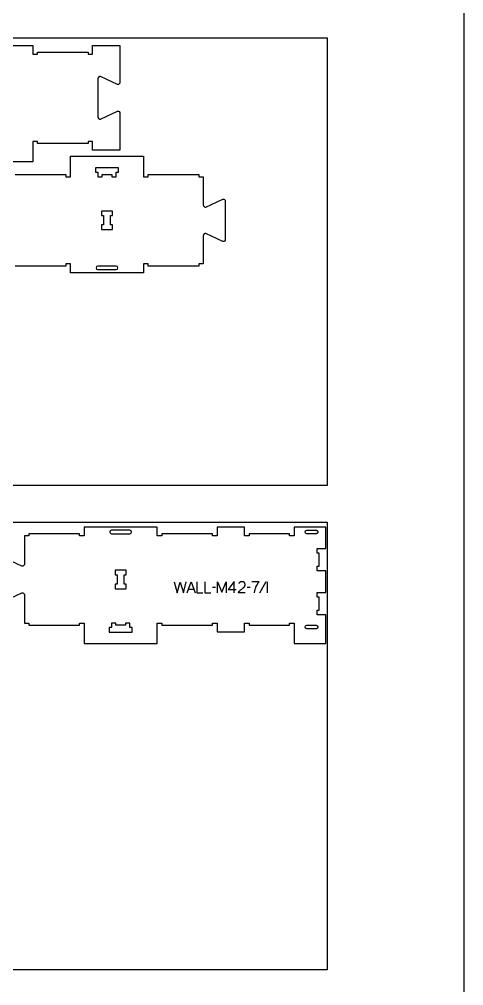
# Model space of a CAD drawing. Extents: x -1151 to 2032, y -27186 to -19593.
# Drawn here: x 821 to 2032, y -25520 to -22887 of the extents above; entities that cross this region are included whole.
import ezdxf

# ---------------------------------------------------------------- set-up
doc = ezdxf.new("R2010")
doc.units = 0
for name, color, linetype in [('0_SHEET_SPRUCEPLY_2440X122', 1, 'CONTINUOUS'), ('1_ANYTOOL_1MMDEEP_LABELS_S', 2, 'CONTINUOUS'), ('3_ANYTOOL_CUTTHROUGH_INSID', 4, 'CONTINUOUS'), ('4_ANYTOOL_CUTTHROUGH_OUTSI', 5, 'CONTINUOUS'), ('DONOTCUT', 18, 'CONTINUOUS')]:
    doc.layers.add(name, color=color, linetype=linetype)

msp = doc.modelspace()

# ---------------------------------------------------------------- linework, layer by layer
at = {"layer": '0_SHEET_SPRUCEPLY_2440X122'}
for points in [[(1660.5, -22936.7), (1660.5, -24156.7), (-779.5, -24156.7), (-779.5, -22936.7)], [(1660.5, -24256.7), (1660.5, -25476.7), (-779.5, -25476.7), (-779.5, -24256.7)]]:
    msp.add_lwpolyline(points, close=True, dxfattribs=at)
at = {"layer": '1_ANYTOOL_1MMDEEP_LABELS_S'}
for points in [[(1243.6, -24419), (1251.3, -24449), (1259.8, -24419.9), (1268.3, -24449), (1275.8, -24419)], [(1278.3, -24449), (1289.2, -24419), (1300.3, -24449)], [(1304.6, -24419), (1304.6, -24449), (1321.7, -24449)], [(1326.4, -24419), (1326.4, -24449), (1343.5, -24449)], [(1361.3, -24449), (1361.3, -24419), (1373.3, -24447.3), (1385.3, -24419.1), (1385.3, -24449)], [(1406.8, -24449), (1406.9, -24418.9), (1390.8, -24440.3)], [(1437, -24448.9), (1418.7, -24448.9), (1418.9, -24448.4), (1419, -24448.2), (1419, -24448), (1419.1, -24447.8), (1419.2, -24447.5), (1419.3, -24447.3), (1419.4, -24447.1), (1419.5, -24446.9), (1419.6, -24446.7), (1419.7, -24446.5), (1419.8, -24446.3), (1419.9, -24446.1), (1420.1, -24445.9), (1420.2, -24445.7), (1420.3, -24445.5), (1420.4, -24445.3), (1420.6, -24445.1), (1420.7, -24444.9), (1420.8, -24444.8), (1421, -24444.6), (1421.1, -24444.4), (1421.3, -24444.2), (1421.4, -24444), (1421.6, -24443.9), (1421.7, -24443.7), (1421.9, -24443.5), (1422.1, -24443.4), (1422.3, -24443.2), (1422.4, -24443.1), (1422.8, -24442.7), (1424.3, -24441.5), (1425.8, -24440.3), (1427.3, -24439.2), (1428.8, -24438), (1429.5, -24437.5), (1430.3, -24436.9), (1431, -24436.3), (1431.7, -24435.8), (1432.3, -24435.2), (1433, -24434.6), (1433.6, -24433.9), (1434.2, -24433.3), (1434.4, -24433.2), (1434.5, -24433), (1434.6, -24432.9), (1434.8, -24432.7), (1434.9, -24432.5), (1435, -24432.4), (1435.1, -24432.2), (1435.2, -24432), (1435.3, -24431.8), (1435.5, -24431.7), (1435.5, -24431.5), (1435.6, -24431.3), (1435.7, -24431.1), (1435.8, -24430.9), (1435.9, -24430.7), (1436, -24430.6), (1436, -24430.4), (1436.1, -24430.2), (1436.2, -24430), (1436.2, -24429.8), (1436.3, -24429.6), (1436.3, -24429.4), (1436.4, -24429.2), (1436.4, -24429), (1436.5, -24428.7), (1436.5, -24428.5), (1436.5, -24428.3), (1436.5, -24428.1), (1436.5, -24427.9), (1436.6, -24427.7), (1436.6, -24427.4), (1436.6, -24427.2), (1436.6, -24427), (1436.6, -24426.7), (1436.5, -24426.5), (1436.5, -24426.2), (1436.5, -24426), (1436.5, -24425.8), (1436.4, -24425.5), (1436.4, -24425.3), (1436.4, -24425.1), (1436.3, -24424.9), (1436.3, -24424.7), (1436.2, -24424.5), (1436.1, -24424.2), (1436.1, -24424), (1436, -24423.8), (1435.9, -24423.7), (1435.9, -24423.5), (1435.8, -24423.3), (1435.7, -24423.1), (1435.6, -24422.9), (1435.5, -24422.7), (1435.4, -24422.6), (1435.3, -24422.4), (1435.1, -24422.2), (1435, -24422.1), (1434.9, -24421.9), (1434.8, -24421.8), (1434.6, -24421.6), (1434.5, -24421.5), (1434.3, -24421.3), (1434.2, -24421.2), (1434, -24421.1), (1433.9, -24420.9), (1433.7, -24420.8), (1433.6, -24420.7), (1433.4, -24420.6), (1433.2, -24420.5), (1433, -24420.4), (1432.9, -24420.3), (1432.7, -24420.2), (1432.5, -24420.1), (1432.3, -24420), (1432.1, -24419.9), (1432, -24419.8), (1431.8, -24419.7), (1431.6, -24419.6), (1431.4, -24419.6), (1431.2, -24419.5), (1431, -24419.4), (1430.8, -24419.4), (1430.6, -24419.3), (1430.4, -24419.3), (1430.1, -24419.2), (1429.9, -24419.2), (1429.7, -24419.1), (1429.5, -24419.1), (1429.3, -24419.1), (1429.1, -24419), (1428.8, -24419), (1428.6, -24419), (1428.4, -24419), (1428.1, -24419), (1427.7, -24419), (1427.3, -24419), (1426.9, -24419), (1426.6, -24419), (1426.2, -24419.1), (1425.9, -24419.1), (1425.6, -24419.2), (1425.2, -24419.2), (1424.9, -24419.3), (1424.6, -24419.4), (1424.4, -24419.4), (1424.3, -24419.5), (1424.1, -24419.5), (1424, -24419.6), (1423.8, -24419.6), (1423.7, -24419.7), (1423.5, -24419.8), (1423.4, -24419.8), (1423.3, -24419.9), (1423.1, -24419.9), (1423, -24420), (1422.8, -24420.1), (1422.7, -24420.2), (1422.6, -24420.2), (1422.4, -24420.3), (1422.3, -24420.4), (1422.2, -24420.5), (1422.1, -24420.6), (1421.9, -24420.7), (1421.8, -24420.8), (1421.7, -24420.9), (1421.6, -24421), (1421.4, -24421.1), (1421.3, -24421.2), (1421.2, -24421.3), (1421.1, -24421.4), (1421, -24421.5), (1420.9, -24421.6), (1420.8, -24421.7), (1420.7, -24421.8), (1420.6, -24422), (1420.4, -24422.1), (1420.2, -24422.3), (1420.1, -24422.6), (1419.9, -24422.9), (1419.7, -24423.2), (1419.5, -24423.5), (1419.3, -24423.8), (1419.2, -24424.1)], [(1462.1, -24449.1), (1462.5, -24446.9), (1462.8, -24444.7), (1463.3, -24442.6), (1463.8, -24440.4), (1465.1, -24436.5), (1465.4, -24435.4), (1465.8, -24434.3), (1466.2, -24433.3), (1466.7, -24432.3), (1468.3, -24429.1), (1468.7, -24428.2), (1469.2, -24427.2), (1469.8, -24426.3), (1470.3, -24425.4), (1470.9, -24424.4), (1471.6, -24423.4), (1472.3, -24422.5), (1473, -24421.5), (1474.8, -24419.2), (1455.2, -24419)], [(1493.3, -24419.4), (1476.1, -24450.2)], [(1496.8, -24419), (1496.8, -24449)], [(1281.8, -24439.4), (1296.7, -24439.4)], [(1356.1, -24435.1), (1347.3, -24435.2)], [(1390.8, -24440.3), (1412.6, -24440.3)], [(1450.8, -24435.1), (1442, -24435.2)]]:
    msp.add_lwpolyline(points, dxfattribs=at)
at = {"layer": '3_ANYTOOL_CUTTHROUGH_INSID', "color": 4}
for points in [[(1073, -23309.5), (1073, -23315.5), (1085.5, -23315.5), (1085.5, -23303.5), (1091.5, -23303.5), (1091.5, -23291), (1029, -23291), (1029, -23303.5), (1035, -23303.5), (1035, -23315.5), (1047.5, -23315.5), (1047.5, -23309.5)], [(1051, -23421.5), (1051, -23447), (1045, -23447), (1045, -23459.5), (1075.5, -23459.5), (1075.5, -23447), (1069.5, -23447), (1069.5, -23421.5), (1075.5, -23421.5), (1075.5, -23409), (1045, -23409), (1045, -23421.5)], [(1106.7, -24425.8), (1106.7, -24400.3), (1112.7, -24400.3), (1112.7, -24387.8), (1082.2, -24387.8), (1082.2, -24400.3), (1088.2, -24400.3), (1088.2, -24425.8), (1082.2, -24425.8), (1082.2, -24438.3), (1112.7, -24438.3), (1112.7, -24425.8)], [(1084.7, -24537.7), (1084.7, -24531.7), (1072.2, -24531.7), (1072.2, -24543.7), (1066.2, -24543.7), (1066.2, -24556.2), (1128.7, -24556.2), (1128.7, -24543.7), (1122.7, -24543.7), (1122.7, -24531.7), (1110.2, -24531.7), (1110.2, -24537.7)]]:
    msp.add_lwpolyline(points, close=True, dxfattribs=at)
for points in [[(1035.2, -23568.5), (1085.2, -23568.5, 1), (1085.2, -23559), (1035.2, -23559, 1)], [(1122.5, -24278.7), (1072.5, -24278.7, 1), (1072.5, -24288.2), (1122.5, -24288.2, 1)], [(1604.8, -24278.7), (1630.5, -24278.7), (1630.6, -24278.7), (1630.7, -24278.7), (1630.8, -24278.8), (1630.9, -24278.8), (1631, -24278.8), (1631.1, -24278.8), (1631.2, -24278.8), (1631.3, -24278.8), (1631.4, -24278.9), (1631.5, -24278.9), (1631.6, -24278.9), (1631.7, -24278.9), (1631.8, -24279), (1631.9, -24279), (1632, -24279.1), (1632, -24279.1), (1632.1, -24279.1), (1632.2, -24279.2), (1632.3, -24279.2), (1632.4, -24279.3), (1632.5, -24279.4), (1632.6, -24279.4), (1632.7, -24279.5), (1632.8, -24279.6), (1632.9, -24279.6), (1632.9, -24279.7), (1633, -24279.8), (1633.1, -24279.8), (1633.2, -24279.9), (1633.3, -24280), (1633.3, -24280.1), (1633.4, -24280.2), (1633.5, -24280.3), (1633.5, -24280.4), (1633.6, -24280.5), (1633.7, -24280.5), (1633.7, -24280.6), (1633.8, -24280.7), (1633.8, -24280.8), (1633.9, -24280.9), (1634, -24281), (1634, -24281.1), (1634, -24281.2), (1634.1, -24281.3), (1634.1, -24281.5), (1634.2, -24281.6), (1634.2, -24281.7), (1634.2, -24281.8), (1634.3, -24281.9), (1634.3, -24282), (1634.3, -24282.1), (1634.4, -24282.2), (1634.4, -24282.3), (1634.4, -24282.4), (1634.4, -24282.5), (1634.4, -24282.6), (1634.5, -24282.7), (1634.5, -24282.9), (1634.5, -24283), (1634.5, -24283.1), (1634.5, -24283.2), (1634.5, -24283.3), (1634.5, -24283.4), (1634.5, -24283.5), (1634.5, -24283.6), (1634.5, -24283.7), (1634.5, -24283.8), (1634.5, -24283.9), (1634.5, -24284), (1634.5, -24284.1), (1634.5, -24284.2), (1634.4, -24284.3), (1634.4, -24284.5), (1634.4, -24284.6), (1634.4, -24284.7), (1634.4, -24284.8), (1634.3, -24284.9), (1634.3, -24285), (1634.3, -24285.1), (1634.2, -24285.2), (1634.2, -24285.3), (1634.2, -24285.4), (1634.1, -24285.5), (1634.1, -24285.6), (1634, -24285.7), (1634, -24285.8), (1634, -24285.9), (1633.9, -24286.1), (1633.8, -24286.2), (1633.8, -24286.2), (1633.7, -24286.3), (1633.7, -24286.4), (1633.6, -24286.5), (1633.5, -24286.6), (1633.5, -24286.7), (1633.4, -24286.8), (1633.3, -24286.9), (1633.3, -24287), (1633.2, -24287.1), (1633.1, -24287.1), (1633, -24287.2), (1632.9, -24287.3), (1632.9, -24287.4), (1632.8, -24287.4), (1632.7, -24287.5), (1632.6, -24287.6), (1632.5, -24287.6), (1632.4, -24287.7), (1632.3, -24287.7), (1632.2, -24287.8), (1632.1, -24287.8), (1632, -24287.9), (1632, -24287.9), (1631.9, -24288), (1631.8, -24288), (1631.7, -24288), (1631.6, -24288.1), (1631.5, -24288.1), (1631.4, -24288.1), (1631.3, -24288.2), (1631.2, -24288.2), (1631.1, -24288.2), (1631, -24288.2), (1630.9, -24288.2), (1630.8, -24288.2), (1630.7, -24288.2), (1630.6, -24288.2), (1630.5, -24288.2), (1604.8, -24288.2, -1)], [(1604.8, -24547.2, -1), (1604.8, -24537.7), (1630.5, -24537.7), (1630.6, -24537.7), (1630.7, -24537.7), (1630.8, -24537.8), (1630.9, -24537.8), (1631, -24537.8), (1631.1, -24537.8), (1631.2, -24537.8), (1631.3, -24537.8), (1631.4, -24537.9), (1631.5, -24537.9), (1631.6, -24537.9), (1631.7, -24537.9), (1631.8, -24538), (1631.9, -24538), (1632, -24538.1), (1632, -24538.1), (1632.1, -24538.1), (1632.2, -24538.2), (1632.3, -24538.2), (1632.4, -24538.3), (1632.5, -24538.4), (1632.6, -24538.4), (1632.7, -24538.5), (1632.8, -24538.6), (1632.9, -24538.6), (1632.9, -24538.7), (1633, -24538.8), (1633.1, -24538.8), (1633.2, -24538.9), (1633.3, -24539), (1633.3, -24539.1), (1633.4, -24539.2), (1633.5, -24539.3), (1633.5, -24539.4), (1633.6, -24539.5), (1633.7, -24539.5), (1633.7, -24539.6), (1633.8, -24539.7), (1633.8, -24539.8), (1633.9, -24539.9), (1634, -24540), (1634, -24540.1), (1634, -24540.2), (1634.1, -24540.3), (1634.1, -24540.5), (1634.2, -24540.6), (1634.2, -24540.7), (1634.2, -24540.8), (1634.3, -24540.9), (1634.3, -24541), (1634.3, -24541.1), (1634.4, -24541.2), (1634.4, -24541.3), (1634.4, -24541.4), (1634.4, -24541.5), (1634.4, -24541.6), (1634.5, -24541.7), (1634.5, -24541.9), (1634.5, -24542), (1634.5, -24542.1), (1634.5, -24542.2), (1634.5, -24542.3), (1634.5, -24542.4), (1634.5, -24542.5), (1634.5, -24542.6), (1634.5, -24542.7), (1634.5, -24542.8), (1634.5, -24542.9), (1634.5, -24543), (1634.5, -24543.1), (1634.5, -24543.2), (1634.4, -24543.3), (1634.4, -24543.5), (1634.4, -24543.6), (1634.4, -24543.7), (1634.4, -24543.8), (1634.3, -24543.9), (1634.3, -24544), (1634.3, -24544.1), (1634.2, -24544.2), (1634.2, -24544.3), (1634.2, -24544.4), (1634.1, -24544.5), (1634.1, -24544.6), (1634, -24544.7), (1634, -24544.8), (1634, -24544.9), (1633.9, -24545.1), (1633.8, -24545.2), (1633.8, -24545.2), (1633.7, -24545.3), (1633.7, -24545.4), (1633.6, -24545.5), (1633.5, -24545.6), (1633.5, -24545.7), (1633.4, -24545.8), (1633.3, -24545.9), (1633.3, -24546), (1633.2, -24546.1), (1633.1, -24546.1), (1633, -24546.2), (1632.9, -24546.3), (1632.9, -24546.4), (1632.8, -24546.4), (1632.7, -24546.5), (1632.6, -24546.6), (1632.5, -24546.6), (1632.4, -24546.7), (1632.3, -24546.7), (1632.2, -24546.8), (1632.1, -24546.8), (1632, -24546.9), (1632, -24546.9), (1631.9, -24547), (1631.8, -24547), (1631.7, -24547), (1631.6, -24547.1), (1631.5, -24547.1), (1631.4, -24547.1), (1631.3, -24547.2), (1631.2, -24547.2), (1631.1, -24547.2), (1631, -24547.2), (1630.9, -24547.2), (1630.8, -24547.2), (1630.7, -24547.2), (1630.6, -24547.2), (1630.5, -24547.2)]]:
    msp.add_lwpolyline(points, format="xyb", close=True, dxfattribs=at)
at = {"layer": '4_ANYTOOL_CUTTHROUGH_OUTSI', "color": 5}
for points in [[(658.5, -22957.8), (858, -22957.8), (858, -22981.8), (870.5, -22981.8), (870.5, -22975.8), (1008.5, -22975.8), (1008.5, -22981.8), (1021, -22981.8), (1021, -22957.8), (1095.5, -22957.8), (1095.5, -23058.5), (1095.5, -23058.5, -0.461625), (1088.8, -23064.2), (1042.8, -23042.3), (1042.7, -23042.3), (1042.7, -23042.3, 0.220464), (1037.7, -23043.7, 0.220464), (1035.5, -23048.4), (1035.5, -23152.7, 0.463455), (1042.7, -23158.8), (1042.8, -23158.8), (1042.8, -23158.8), (1088.8, -23137), (1088.8, -23137, -0.218884), (1093.4, -23138.3, -0.220464), (1095.5, -23142.6), (1095.5, -23219.6), (1095.5, -23243.3), (1021, -23243.3), (1021, -23219.3), (1008.5, -23219.3), (1008.5, -23225.3), (870.5, -23225.3), (870.5, -23219.3), (858, -23219.3), (858, -23275.3), (658.5, -23275.3)], [(810, -23309.5), (948, -23309.5), (948, -23315.5), (960.5, -23315.5), (960.5, -23259.5), (1160, -23259.5), (1160, -23315.5), (1172.5, -23315.5), (1172.5, -23309.5), (1310.5, -23309.5), (1310.5, -23315.5), (1322.5, -23315.5), (1322.5, -23392.2), (1322.5, -23392.2, 0.463455), (1329.7, -23398.3), (1329.8, -23398.3), (1329.8, -23398.3), (1375.8, -23376.5), (1375.8, -23376.5, -0.461625), (1382.5, -23382.1), (1382.5, -23486.4, -0.461625), (1375.8, -23492), (1329.8, -23470.2), (1329.7, -23470.2), (1329.7, -23470.2, 0.463455), (1322.5, -23476.3), (1322.5, -23553), (1310.5, -23553), (1310.5, -23559), (1172.5, -23559), (1172.5, -23553), (1160, -23553), (1160, -23553.3), (1160, -23577), (960.5, -23577), (960.5, -23553), (948, -23553), (948, -23559), (810, -23559)], [(781.9, -24470.8), (827.9, -24448.9), (827.9, -24448.9), (827.9, -24448.9, -0.463455), (835.2, -24455.1), (835.2, -24531.7), (847.2, -24531.7), (847.2, -24537.7), (985.2, -24537.7), (985.2, -24531.7), (997.7, -24531.7), (997.7, -24532), (997.7, -24587.7), (1197.2, -24587.7), (1197.2, -24532), (1197.2, -24531.7), (1209.7, -24531.7), (1209.7, -24537.7), (1347.7, -24537.7), (1347.7, -24531.7), (1360.2, -24531.7), (1360.2, -24555.7), (1434.7, -24555.7), (1434.7, -24531.7), (1447.2, -24531.7), (1447.2, -24537.7), (1547.5, -24537.7), (1557.5, -24537.7), (1557.5, -24531.7), (1570, -24531.7), (1570, -24587.7), (1656.7, -24587.7), (1656.7, -24509.2), (1632.7, -24509.2), (1632.7, -24496.7), (1638.7, -24496.7), (1638.7, -24461.2), (1632.7, -24461.2), (1632.7, -24448.7), (1656.7, -24448.7), (1656.7, -24389.2), (1632.7, -24389.2), (1632.7, -24376.7), (1638.7, -24376.7), (1638.7, -24341.2), (1632.7, -24341.2), (1632.7, -24328.7), (1656.7, -24328.7), (1656.7, -24328.7), (1656.7, -24270.2), (1570, -24270.2), (1570, -24294.2), (1557.5, -24294.2), (1557.5, -24288.2), (1547.5, -24288.2), (1447.2, -24288.2), (1447.2, -24294.2), (1434.7, -24294.2), (1434.7, -24270.2), (1360.2, -24270.2), (1360.2, -24294.2), (1347.7, -24294.2), (1347.7, -24288.2), (1209.7, -24288.2), (1209.7, -24294.2), (1197.2, -24294.2), (1197.2, -24270.2), (997.7, -24270.2), (997.7, -24294.2), (985.2, -24294.2), (985.2, -24288.2), (947.5, -24288.2), (847.2, -24288.2), (847.2, -24294.2), (835.2, -24294.2), (835.2, -24370.9), (835.2, -24370.9, -0.463455), (827.9, -24377.1), (827.9, -24377.1), (827.9, -24377.1), (781.9, -24355.2)]]:
    msp.add_lwpolyline(points, format="xyb", dxfattribs=at)
at = {"layer": 'DONOTCUT'}
msp.add_lwpolyline([(2032.2, -27186.1), (-1151.2, -27186.1), (-1151.2, -19592.7), (2032.2, -19592.7)], close=True, dxfattribs=at)

doc.saveas('drawing.dxf')
